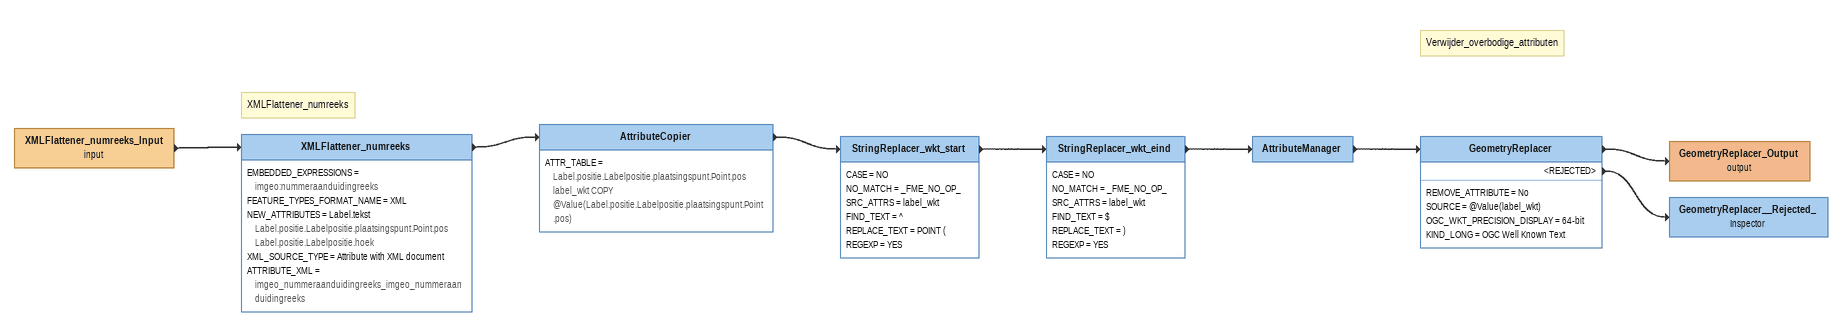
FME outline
XMLFlattener_numreeks_Input (input)
    -> XMLFlattener_numreeks
Note: XMLFlattener_numreeks
XMLFlattener_numreeks
    EMBEDDED_EXPRESSIONS = imgeo:nummeraanduidingreeks
    FEATURE_TYPES_FORMAT_NAME = XML
    NEW_ATTRIBUTES = Label.tekst Label.positie.Labelpositie.plaatsingspunt.Point.pos Label.positie.Labelpositie.hoek
    XML_SOURCE_TYPE = Attribute with XML document
    ATTRIBUTE_XML = imgeo_nummeraanduidingreeks_imgeo_nummeraanduidingreeks
    -> AttributeCopier
AttributeCopier
    ATTR_TABLE = Label.positie.Labelpositie.plaatsingspunt.Point.pos label_wkt COPY @Value(Label.positie.Labelpositie.plaatsingspunt.Point.pos)
    -> StringReplacer_wkt_start
StringReplacer_wkt_start
    CASE = NO
    NO_MATCH = _FME_NO_OP_
    SRC_ATTRS = label_wkt
    FIND_TEXT = ^
    REPLACE_TEXT = POINT (
    REGEXP = YES
    -> StringReplacer_wkt_eind
StringReplacer_wkt_eind
    CASE = NO
    NO_MATCH = _FME_NO_OP_
    SRC_ATTRS = label_wkt
    FIND_TEXT = $
    REPLACE_TEXT = )
    REGEXP = YES
    -> AttributeManager
AttributeManager
    -> GeometryReplacer
Note: Verwijder_overbodige_attributen
GeometryReplacer
    REMOVE_ATTRIBUTE = No
    SOURCE = @Value(label_wkt)
    OGC_WKT_PRECISION_DISPLAY = 64-bit
    KIND_LONG = OGC Well Known Text
    -> GeometryReplacer_Output (output)
    <REJECTED> -> GeometryReplacer__Rejected_
GeometryReplacer_Output (output)
GeometryReplacer__Rejected_: Inspector
